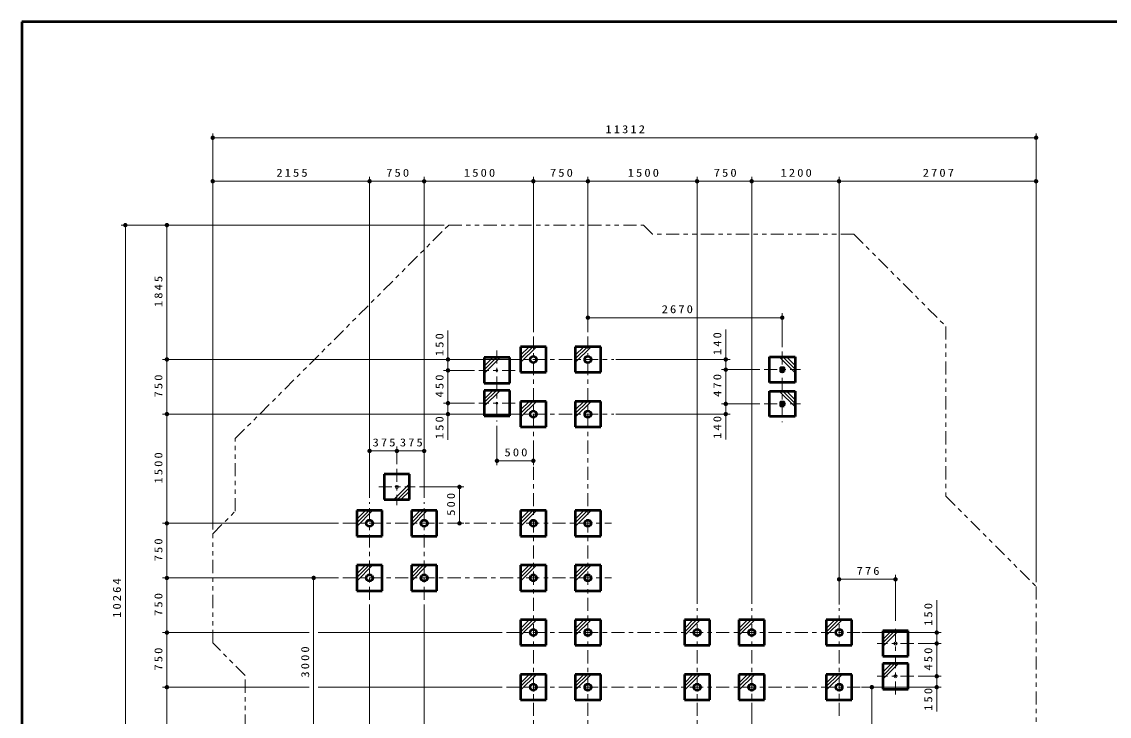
# Model space of a CAD drawing. Units: millimetres on the paper, scale 1:60. Extents: x -385 to 0, y -594 to 267.
# Drawn here: x -385 to -136, y -485.9 to -327 of the extents above; entities that cross this region are included whole.
import ezdxf

# ---------------------------------------------------------------- set-up
doc = ezdxf.new("R2010")
doc.units = ezdxf.units.MM
doc.linetypes.add('USER2', pattern=[6, 3, -1, 1, -1])
doc.linetypes.add('USER3', pattern=[8, 3, -1, 1, -1, 1, -1])
doc.layers.add('LY_1', color=140, linetype='Continuous', lineweight=50)
doc.styles.add('ＭＳ ゴシック', font='')
doc.styles.get('ＭＳ ゴシック').set_extended_font_data('MS Gothic')

# ---------------------------------------------------------------- blocks, each defined once
blk = doc.blocks.new('filled_dot')
at = {"color": 0, "linetype": 'Continuous', "lineweight": -2, "const_width": 1.25}
blk.add_lwpolyline([(-0.625, 0, 1), (0.625, 0, 1)], format="xyb", close=True, dxfattribs=at)

msp = doc.modelspace()

# ---------------------------------------------------------------- linework, layer by layer
at = {"layer": 'LY_1', "color": 7}
for p, q in [((0, -327), (-385, -327)), ((-385, -327), (-385, -594))]:
    msp.add_line(p, q, dxfattribs=at)
at = {"layer": 'LY_1', "color": 7, "lineweight": 13}
for p, q in [((-341.273, -443.2), (-341.273, -352.54)), ((-341.273, -353.54), (-152.733, -353.54)), ((-152.733, -455.236), (-152.733, -352.54)), ((-341.273, -443.2), (-341.273, -362.499)), ((-341.273, -363.499), (-305.356, -363.499)), ((-305.356, -435.946), (-305.356, -362.499)), ((-305.356, -435.946), (-305.356, -362.499)), ((-305.356, -363.499), (-292.856, -363.499)), ((-292.856, -435.946), (-292.856, -362.499)), ((-292.856, -435.946), (-292.856, -362.499)), ((-292.856, -363.499), (-267.856, -363.499)), ((-267.856, -398.038), (-267.856, -362.499)), ((-267.856, -398.038), (-267.856, -362.499)), ((-267.856, -363.499), (-255.356, -363.499)), ((-255.356, -398.038), (-255.356, -362.499)), ((-255.356, -398.038), (-255.356, -362.499)), ((-255.356, -363.499), (-230.356, -363.499)), ((-230.356, -460.236), (-230.356, -362.499)), ((-230.356, -460.236), (-230.356, -362.499)), ((-230.356, -363.499), (-217.856, -363.499)), ((-217.856, -460.236), (-217.856, -362.499)), ((-217.856, -460.236), (-217.856, -362.499)), ((-217.856, -363.499), (-197.856, -363.499)), ((-197.856, -460.236), (-197.856, -362.499)), ((-197.856, -460.236), (-197.856, -362.499)), ((-197.856, -363.499), (-152.733, -363.499)), ((-152.733, -455.236), (-152.733, -362.499)), ((-288.247, -373.54), (-362.273, -373.54)), ((-361.273, -544.6), (-361.273, -373.54)), ((-288.247, -373.54), (-352.766, -373.54)), ((-351.766, -404.283), (-351.766, -373.54)), ((-255.356, -398.038), (-255.356, -393.719)), ((-255.356, -394.719), (-210.856, -394.719)), ((-210.856, -401.45), (-210.856, -393.719)), ((-287.403, -406.783), (-287.403, -397.658)), ((-223.793, -397.431), (-223.793, -406.616)), ((-270.773, -404.986), (-267.153, -401.366)), ((-270.773, -404.161), (-267.978, -401.366)), ((-270.773, -403.336), (-268.803, -401.366)), ((-258.273, -404.986), (-254.653, -401.366)), ((-258.273, -404.161), (-255.478, -401.366)), ((-258.273, -403.336), (-256.303, -401.366)), ((-274.273, -404.283), (-352.766, -404.283)), ((-274.986, -404.283), (-352.766, -404.283)), ((-351.766, -416.783), (-351.766, -404.283)), ((-273.391, -404.283), (-288.403, -404.283)), ((-279.106, -407.486), (-275.486, -403.866)), ((-279.106, -406.661), (-276.311, -403.866)), ((-279.106, -405.836), (-277.136, -403.866)), ((-248.956, -404.283), (-222.793, -404.283)), ((-207.94, -407.32), (-211.56, -403.7)), ((-207.94, -406.495), (-210.735, -403.7)), ((-207.94, -405.67), (-209.91, -403.7)), ((-281.356, -406.783), (-288.403, -406.783)), ((-287.403, -414.283), (-287.403, -406.783)), ((-216.023, -406.616), (-224.793, -406.616)), ((-216.023, -406.616), (-224.626, -406.616)), ((-223.793, -414.45), (-223.793, -406.616)), ((-279.106, -414.986), (-275.486, -411.366)), ((-279.106, -414.161), (-276.311, -411.366)), ((-279.106, -413.336), (-277.136, -411.366)), ((-207.94, -415.153), (-211.56, -411.533)), ((-207.94, -414.328), (-210.735, -411.533)), ((-207.94, -413.503), (-209.91, -411.533)), ((-281.356, -414.283), (-288.403, -414.283)), ((-287.403, -422.661), (-287.403, -414.283)), ((-270.773, -417.486), (-267.153, -413.866)), ((-270.773, -416.661), (-267.978, -413.866)), ((-270.773, -415.836), (-268.803, -413.866)), ((-258.273, -417.486), (-254.653, -413.866)), ((-258.273, -416.661), (-255.478, -413.866)), ((-258.273, -415.836), (-256.303, -413.866)), ((-216.023, -414.45), (-224.793, -414.45)), ((-216.023, -414.45), (-224.626, -414.45)), ((-223.793, -422.6), (-223.793, -414.45)), ((-274.391, -416.783), (-352.766, -416.783)), ((-274.986, -416.783), (-352.766, -416.783)), ((-351.766, -441.783), (-351.766, -416.783)), ((-273.391, -416.783), (-288.403, -416.783)), ((-248.956, -416.783), (-222.793, -416.783)), ((-276.19, -419.45), (-276.19, -428.478)), ((-305.356, -434.653), (-305.356, -424.215)), ((-305.356, -425.215), (-299.106, -425.215)), ((-299.106, -428.283), (-299.106, -424.215)), ((-299.106, -428.283), (-299.106, -424.215)), ((-299.106, -425.215), (-292.856, -425.215)), ((-292.856, -434.653), (-292.856, -424.215)), ((-267.856, -423.913), (-267.856, -428.478)), ((-267.856, -427.478), (-276.19, -427.478)), ((-296.19, -432.746), (-299.81, -436.366)), ((-296.19, -433.571), (-298.985, -436.366)), ((-296.19, -434.396), (-298.16, -436.366)), ((-293.94, -433.45), (-283.766, -433.45)), ((-284.766, -433.45), (-284.766, -441.783)), ((-308.273, -442.486), (-304.653, -438.866)), ((-308.273, -441.661), (-305.478, -438.866)), ((-308.273, -440.836), (-306.303, -438.866)), ((-295.773, -442.486), (-292.153, -438.866)), ((-295.773, -441.661), (-292.978, -438.866)), ((-295.773, -440.836), (-293.803, -438.866)), ((-270.773, -442.486), (-267.153, -438.866)), ((-270.773, -441.661), (-267.978, -438.866)), ((-270.773, -440.836), (-268.803, -438.866)), ((-258.273, -442.486), (-254.653, -438.866)), ((-258.273, -441.661), (-255.478, -438.866)), ((-258.273, -440.836), (-256.303, -438.866)), ((-312.486, -441.783), (-352.766, -441.783)), ((-312.486, -441.783), (-352.766, -441.783)), ((-351.766, -454.283), (-351.766, -441.783)), ((-286.612, -441.783), (-283.766, -441.783)), ((-308.273, -454.986), (-304.653, -451.366)), ((-308.273, -454.161), (-305.478, -451.366)), ((-308.273, -453.336), (-306.303, -451.366)), ((-295.773, -454.986), (-292.153, -451.366)), ((-295.773, -454.161), (-292.978, -451.366)), ((-295.773, -453.336), (-293.803, -451.366)), ((-270.773, -454.986), (-267.153, -451.366)), ((-270.773, -454.161), (-267.978, -451.366)), ((-270.773, -453.336), (-268.803, -451.366)), ((-258.273, -454.986), (-254.653, -451.366)), ((-258.273, -454.161), (-255.478, -451.366)), ((-258.273, -453.336), (-256.303, -451.366)), ((-312.486, -454.283), (-352.766, -454.283)), ((-312.486, -454.283), (-352.766, -454.283)), ((-351.766, -466.783), (-351.766, -454.283)), ((-312.486, -454.283), (-319.16, -454.283)), ((-318.16, -504.283), (-318.16, -454.283)), ((-197.856, -460.383), (-197.856, -453.599)), ((-197.856, -454.599), (-184.931, -454.599)), ((-184.931, -464.116), (-184.931, -453.599)), ((-305.356, -460.325), (-305.356, -489.863)), ((-292.856, -460.325), (-292.856, -489.863)), ((-175.485, -459.401), (-175.485, -469.283)), ((-270.773, -467.486), (-267.153, -463.866)), ((-270.773, -466.661), (-267.978, -463.866)), ((-270.773, -465.836), (-268.803, -463.866)), ((-258.273, -467.486), (-254.653, -463.866)), ((-258.273, -466.661), (-255.478, -463.866)), ((-258.273, -465.836), (-256.303, -463.866)), ((-233.273, -467.486), (-229.653, -463.866)), ((-233.273, -466.661), (-230.478, -463.866)), ((-233.273, -465.836), (-231.303, -463.866)), ((-220.773, -467.486), (-217.153, -463.866)), ((-220.773, -466.661), (-217.978, -463.866)), ((-220.773, -465.836), (-218.803, -463.866)), ((-200.773, -467.486), (-197.153, -463.866)), ((-200.773, -466.661), (-197.978, -463.866)), ((-200.773, -465.836), (-198.803, -463.866)), ((-319.16, -466.783), (-352.766, -466.783)), ((-319.16, -466.783), (-352.766, -466.783)), ((-351.766, -479.283), (-351.766, -466.783)), ((-274.986, -466.783), (-317.16, -466.783)), ((-274.986, -466.783), (-317.16, -466.783)), ((-192.636, -466.783), (-174.485, -466.783)), ((-187.848, -469.986), (-184.228, -466.366)), ((-187.848, -469.161), (-185.053, -466.366)), ((-187.848, -468.336), (-185.878, -466.366)), ((-179.765, -469.283), (-174.485, -469.283)), ((-175.485, -469.283), (-175.485, -476.783)), ((-187.848, -477.486), (-184.228, -473.866)), ((-187.848, -476.661), (-185.053, -473.866)), ((-187.848, -475.836), (-185.878, -473.866)), ((-270.773, -479.986), (-267.153, -476.366)), ((-270.773, -479.161), (-267.978, -476.366)), ((-270.773, -478.336), (-268.803, -476.366)), ((-258.273, -479.986), (-254.653, -476.366)), ((-258.273, -479.161), (-255.478, -476.366)), ((-258.273, -478.336), (-256.303, -476.366)), ((-233.273, -479.986), (-229.653, -476.366)), ((-233.273, -479.161), (-230.478, -476.366)), ((-233.273, -478.336), (-231.303, -476.366)), ((-220.773, -479.986), (-217.153, -476.366)), ((-220.773, -479.161), (-217.978, -476.366)), ((-220.773, -478.336), (-218.803, -476.366)), ((-200.773, -479.986), (-197.153, -476.366)), ((-200.773, -479.161), (-197.978, -476.366)), ((-200.773, -478.336), (-198.803, -476.366)), ((-179.765, -476.783), (-174.485, -476.783)), ((-175.485, -476.783), (-175.485, -484.837)), ((-319.16, -479.283), (-352.766, -479.283)), ((-319.16, -479.283), (-352.766, -479.283)), ((-351.766, -504.283), (-351.766, -479.283)), ((-274.986, -479.283), (-317.16, -479.283)), ((-274.986, -479.283), (-317.16, -479.283)), ((-192.698, -479.283), (-174.485, -479.283)), ((-192.69, -479.283), (-189.349, -479.283)), ((-190.349, -479.283), (-190.349, -507.1)), ((-217.856, -484.45), (-217.856, -517.389))]:
    msp.add_line(p, q, dxfattribs=at)
at = {"layer": 'LY_1', "color": 7, "linetype": 'USER3', "lineweight": 13}
for p, q in [((-336.099, -422.392), (-287.247, -373.54)), ((-287.247, -373.54), (-242.622, -373.54)), ((-242.622, -373.54), (-240.547, -375.616)), ((-194.475, -375.616), (-240.547, -375.616)), ((-194.475, -375.616), (-173.373, -396.718)), ((-173.373, -396.718), (-173.373, -435.596)), ((-336.099, -439.026), (-336.099, -422.392)), ((-173.373, -435.596), (-152.733, -456.236)), ((-341.273, -444.2), (-336.099, -439.026)), ((-341.273, -469.163), (-341.273, -444.2)), ((-152.733, -456.236), (-152.733, -489.83)), ((-333.856, -476.58), (-341.273, -469.163)), ((-333.856, -520.542), (-333.856, -476.58))]:
    msp.add_line(p, q, dxfattribs=at)
at = {"layer": 'LY_1', "color": 7, "linetype": 'USER2', "lineweight": 13}
for p, q in [((-267.856, -509.846), (-267.856, -399.038)), ((-255.356, -509.846), (-255.356, -399.038)), ((-276.19, -402.219), (-276.19, -418.45)), ((-210.856, -402.45), (-210.856, -418.616)), ((-273.986, -404.283), (-249.427, -404.283)), ((-272.023, -406.783), (-280.356, -406.783)), ((-215.023, -406.616), (-206.69, -406.616)), ((-272.023, -414.283), (-280.356, -414.283)), ((-215.023, -414.45), (-206.69, -414.45)), ((-273.986, -416.783), (-249.427, -416.783)), ((-299.106, -429.283), (-299.106, -437.616)), ((-303.273, -433.45), (-294.94, -433.45)), ((-305.356, -459.325), (-305.356, -436.946)), ((-292.856, -459.325), (-292.856, -436.946)), ((-311.486, -441.783), (-249.964, -441.783)), ((-311.486, -454.283), (-249.964, -454.283)), ((-230.356, -509.846), (-230.356, -461.236)), ((-217.856, -485.841), (-217.856, -461.236)), ((-197.856, -485.841), (-197.856, -461.236)), ((-184.931, -480.95), (-184.931, -465.116)), ((-273.986, -466.783), (-192.613, -466.783)), ((-180.765, -469.283), (-189.098, -469.283)), ((-180.765, -476.783), (-189.098, -476.783)), ((-273.986, -479.283), (-192.613, -479.283))]:
    msp.add_line(p, q, dxfattribs=at)
at = {"layer": 'LY_1'}
for p, q in [((-264.94, -401.366), (-270.773, -401.366)), ((-270.773, -401.366), (-270.773, -407.2)), ((-264.94, -407.2), (-264.94, -401.366)), ((-252.44, -401.366), (-258.273, -401.366)), ((-258.273, -401.366), (-258.273, -407.2)), ((-252.44, -407.2), (-252.44, -401.366)), ((-273.273, -403.866), (-279.106, -403.866)), ((-279.106, -403.866), (-279.106, -409.7)), ((-273.273, -409.7), (-273.273, -403.866)), ((-213.773, -403.7), (-207.94, -403.7)), ((-213.773, -409.533), (-213.773, -403.7)), ((-207.94, -403.7), (-207.94, -409.533)), ((-270.773, -407.2), (-264.94, -407.2)), ((-258.273, -407.2), (-252.44, -407.2)), ((-279.106, -409.7), (-273.273, -409.7)), ((-207.94, -409.533), (-213.773, -409.533)), ((-273.273, -411.366), (-279.106, -411.366)), ((-279.106, -411.366), (-279.106, -417.2)), ((-273.273, -417.2), (-273.273, -411.366)), ((-213.773, -411.533), (-207.94, -411.533)), ((-213.773, -417.366), (-213.773, -411.533)), ((-207.94, -411.533), (-207.94, -417.366)), ((-264.94, -413.866), (-270.773, -413.866)), ((-270.773, -413.866), (-270.773, -419.7)), ((-264.94, -419.7), (-264.94, -413.866)), ((-252.44, -413.866), (-258.273, -413.866)), ((-258.273, -413.866), (-258.273, -419.7)), ((-252.44, -419.7), (-252.44, -413.866)), ((-279.106, -417.2), (-273.273, -417.2)), ((-207.94, -417.366), (-213.773, -417.366)), ((-270.773, -419.7), (-264.94, -419.7)), ((-258.273, -419.7), (-252.44, -419.7)), ((-302.023, -430.533), (-302.023, -436.366)), ((-296.19, -430.533), (-302.023, -430.533)), ((-296.19, -436.366), (-296.19, -430.533)), ((-302.023, -436.366), (-296.19, -436.366)), ((-302.44, -438.866), (-308.273, -438.866)), ((-308.273, -438.866), (-308.273, -444.7)), ((-302.44, -444.7), (-302.44, -438.866)), ((-289.94, -438.866), (-295.773, -438.866)), ((-295.773, -438.866), (-295.773, -444.7)), ((-289.94, -444.7), (-289.94, -438.866)), ((-264.94, -438.866), (-270.773, -438.866)), ((-270.773, -438.866), (-270.773, -444.7)), ((-264.94, -444.7), (-264.94, -438.866)), ((-252.44, -438.866), (-258.273, -438.866)), ((-258.273, -438.866), (-258.273, -444.7)), ((-252.44, -444.7), (-252.44, -438.866)), ((-308.273, -444.7), (-302.44, -444.7)), ((-295.773, -444.7), (-289.94, -444.7)), ((-270.773, -444.7), (-264.94, -444.7)), ((-258.273, -444.7), (-252.44, -444.7)), ((-302.44, -451.366), (-308.273, -451.366)), ((-308.273, -451.366), (-308.273, -457.2)), ((-302.44, -457.2), (-302.44, -451.366)), ((-289.94, -451.366), (-295.773, -451.366)), ((-295.773, -451.366), (-295.773, -457.2)), ((-289.94, -457.2), (-289.94, -451.366)), ((-264.94, -451.366), (-270.773, -451.366)), ((-270.773, -451.366), (-270.773, -457.2)), ((-264.94, -457.2), (-264.94, -451.366)), ((-252.44, -451.366), (-258.273, -451.366)), ((-258.273, -451.366), (-258.273, -457.2)), ((-252.44, -457.2), (-252.44, -451.366)), ((-308.273, -457.2), (-302.44, -457.2)), ((-295.773, -457.2), (-289.94, -457.2)), ((-270.773, -457.2), (-264.94, -457.2)), ((-258.273, -457.2), (-252.44, -457.2)), ((-264.94, -463.866), (-270.773, -463.866)), ((-270.773, -463.866), (-270.773, -469.7)), ((-264.94, -469.7), (-264.94, -463.866)), ((-252.44, -463.866), (-258.273, -463.866)), ((-258.273, -463.866), (-258.273, -469.7)), ((-252.44, -469.7), (-252.44, -463.866)), ((-227.44, -463.866), (-233.273, -463.866)), ((-233.273, -463.866), (-233.273, -469.7)), ((-227.44, -469.7), (-227.44, -463.866)), ((-214.94, -463.866), (-220.773, -463.866)), ((-220.773, -463.866), (-220.773, -469.7)), ((-214.94, -469.7), (-214.94, -463.866)), ((-194.94, -463.866), (-200.773, -463.866)), ((-200.773, -463.866), (-200.773, -469.7)), ((-194.94, -469.7), (-194.94, -463.866)), ((-182.015, -466.366), (-187.848, -466.366)), ((-187.848, -466.366), (-187.848, -472.2)), ((-182.015, -472.2), (-182.015, -466.366)), ((-270.773, -469.7), (-264.94, -469.7)), ((-258.273, -469.7), (-252.44, -469.7)), ((-233.273, -469.7), (-227.44, -469.7)), ((-220.773, -469.7), (-214.94, -469.7)), ((-200.773, -469.7), (-194.94, -469.7)), ((-187.848, -472.2), (-182.015, -472.2)), ((-182.015, -473.866), (-187.848, -473.866)), ((-187.848, -473.866), (-187.848, -479.7)), ((-182.015, -479.7), (-182.015, -473.866)), ((-264.94, -476.366), (-270.773, -476.366)), ((-270.773, -476.366), (-270.773, -482.2)), ((-264.94, -482.2), (-264.94, -476.366)), ((-252.44, -476.366), (-258.273, -476.366)), ((-258.273, -476.366), (-258.273, -482.2)), ((-252.44, -482.2), (-252.44, -476.366)), ((-227.44, -476.366), (-233.273, -476.366)), ((-233.273, -476.366), (-233.273, -482.2)), ((-227.44, -482.2), (-227.44, -476.366)), ((-214.94, -476.366), (-220.773, -476.366)), ((-220.773, -476.366), (-220.773, -482.2)), ((-214.94, -482.2), (-214.94, -476.366)), ((-194.94, -476.366), (-200.773, -476.366)), ((-200.773, -476.366), (-200.773, -482.2)), ((-194.94, -482.2), (-194.94, -476.366)), ((-187.848, -479.7), (-182.015, -479.7)), ((-270.773, -482.2), (-264.94, -482.2)), ((-258.273, -482.2), (-252.44, -482.2)), ((-233.273, -482.2), (-227.44, -482.2)), ((-220.773, -482.2), (-214.94, -482.2)), ((-200.773, -482.2), (-194.94, -482.2))]:
    msp.add_line(p, q, dxfattribs=at)
for points in [[(-210.44, -407.033), (-210.44, -406.2), (-211.273, -406.2), (-211.273, -407.033)], [(-210.44, -414.866), (-210.44, -414.033), (-211.273, -414.033), (-211.273, -414.866)]]:
    msp.add_lwpolyline(points, close=True, dxfattribs=at)
for centre in [(-267.856, -404.283), (-255.356, -404.283), (-267.856, -416.783), (-255.356, -416.783), (-305.356, -441.783), (-292.856, -441.783), (-267.856, -441.783), (-255.356, -441.783), (-305.356, -454.283), (-292.856, -454.283), (-267.856, -454.283), (-255.356, -454.283), (-267.856, -466.783), (-255.356, -466.783), (-230.356, -466.783), (-217.856, -466.783), (-197.856, -466.783), (-267.856, -479.283), (-255.356, -479.283), (-230.356, -479.283), (-217.856, -479.283), (-197.856, -479.283)]:
    msp.add_circle(centre, 0.743, dxfattribs=at)
at = {"layer": 'LY_1', "color": 7, "lineweight": 13}
for centre, radius in [((-276.19, -406.783), 0.227), ((-276.19, -414.283), 0.227), ((-299.106, -433.45), 0.356), ((-184.931, -469.283), 0.356), ((-184.931, -476.783), 0.356)]:
    msp.add_circle(centre, radius, dxfattribs=at)

# ---------------------------------------------------------------- block references
at = {"layer": 'LY_1', "color": 7, "lineweight": 13, "xscale": 0.4, "yscale": 0.4}
for p in [(-341.273, -353.54), (-341.273, -363.499), (-305.356, -363.499), (-292.856, -363.499), (-267.856, -363.499), (-255.356, -363.499), (-230.356, -363.499), (-217.856, -363.499), (-197.856, -363.499), (-255.356, -394.719), (-305.356, -425.215), (-299.106, -425.215), (-276.19, -427.478), (-197.856, -454.599)]:
    msp.add_blockref('filled_dot', p, dxfattribs=at)
for p, rotation in [((-152.733, -353.54), 180), ((-305.356, -363.499), 180), ((-292.856, -363.499), 180), ((-267.856, -363.499), 180), ((-255.356, -363.499), 180), ((-230.356, -363.499), 180), ((-217.856, -363.499), 180), ((-197.856, -363.499), 180), ((-152.733, -363.499), 180), ((-361.273, -373.54), 270), ((-351.766, -373.54), 270), ((-210.856, -394.719), 180), ((-351.766, -404.283), 270), ((-351.766, -404.283), 90), ((-287.403, -404.283), 270), ((-223.793, -404.283), 270), ((-287.403, -406.783), 90), ((-287.403, -406.783), 270), ((-223.793, -406.616), 270), ((-223.793, -406.616), 90), ((-287.403, -414.283), 270), ((-287.403, -414.283), 90), ((-223.793, -414.45), 90), ((-223.793, -414.45), 270), ((-351.766, -416.783), 270), ((-351.766, -416.783), 90), ((-287.403, -416.783), 90), ((-223.793, -416.783), 90), ((-299.106, -425.215), 180), ((-292.856, -425.215), 180), ((-267.856, -427.478), 180), ((-284.766, -433.45), 270), ((-351.766, -441.783), 270), ((-351.766, -441.783), 90), ((-284.766, -441.783), 90), ((-351.766, -454.283), 270), ((-351.766, -454.283), 90), ((-318.16, -454.283), 270), ((-184.931, -454.599), 180), ((-351.766, -466.783), 270), ((-351.766, -466.783), 90), ((-175.485, -466.783), 270), ((-175.485, -469.283), 270), ((-175.485, -469.283), 90), ((-175.485, -476.783), 90), ((-175.485, -476.783), 270), ((-351.766, -479.283), 270), ((-351.766, -479.283), 90), ((-190.349, -479.283), 270), ((-175.485, -479.283), 90)]:
    msp.add_blockref('filled_dot', p, dxfattribs=dict(at, rotation=rotation))

# ---------------------------------------------------------------- texts
at = {"layer": 'LY_1', "color": 7, "char_height": 1.833, "attachment_point": 8, "style": 'ＭＳ ゴシック'}
for s, insert in [('\\T1.33;\\W1.15;11312', (-246.586, -352.54)), ('\\T1.33;\\W1.15;2155', (-322.887, -362.499)), ('\\T1.33;\\W1.15;750', (-298.691, -362.499)), ('\\T1.33;\\W1.15;1500', (-279.935, -362.499)), ('\\T1.33;\\W1.15;750', (-261.191, -362.499)), ('\\T1.33;\\W1.15;1500', (-242.435, -362.499)), ('\\T1.33;\\W1.15;750', (-223.691, -362.499)), ('\\T1.33;\\W1.15;1200', (-207.435, -362.499)), ('\\T1.33;\\W1.15;2707', (-174.885, -362.499)), ('\\T1.33;\\W1.15;2670', (-234.656, -393.719)), ('\\T1.33;\\W1.15;375', (-301.815, -424.215)), ('\\T1.33;\\W1.15;375', (-295.565, -424.215)), ('\\T1.33;\\W1.15;500', (-271.606, -426.478)), ('\\T1.33;\\W1.15;776', (-190.977, -453.599))]:
    msp.add_mtext(s, dxfattribs=dict(at, insert=insert))
at = {"layer": 'LY_1', "color": 7, "char_height": 1.833, "attachment_point": 8, "rotation": 90, "style": 'ＭＳ ゴシック'}
for s, insert in [('\\T1.33;\\W1.15;1845', (-352.766, -388.484)), ('\\T1.33;\\W1.15;150', (-288.403, -400.658)), ('\\T1.33;\\W1.15;140', (-224.793, -400.431)), ('\\T1.33;\\W1.15;750', (-352.766, -410.118)), ('\\T1.33;\\W1.15;450', (-288.403, -410.118)), ('\\T1.33;\\W1.15;470', (-224.793, -409.997)), ('\\T1.33;\\W1.15;150', (-288.403, -419.661)), ('\\T1.33;\\W1.15;140', (-224.793, -419.6)), ('\\T1.33;\\W1.15;1500', (-352.766, -428.862)), ('\\T1.33;\\W1.15;500', (-285.766, -437.2)), ('\\T1.33;\\W1.15;750', (-352.766, -447.618)), ('\\T1.33;\\W1.15;10264', (-362.273, -458.658)), ('\\T1.33;\\W1.15;750', (-352.766, -460.118)), ('\\T1.33;\\W1.15;150', (-176.485, -462.401)), ('\\T1.33;\\W1.15;750', (-352.766, -472.618)), ('\\T1.33;\\W1.15;3000', (-319.16, -473.278)), ('\\T1.33;\\W1.15;450', (-176.485, -472.618)), ('\\T1.33;\\W1.15;150', (-176.485, -481.837))]:
    msp.add_mtext(s, dxfattribs=dict(at, insert=insert))

doc.saveas('drawing.dxf')
